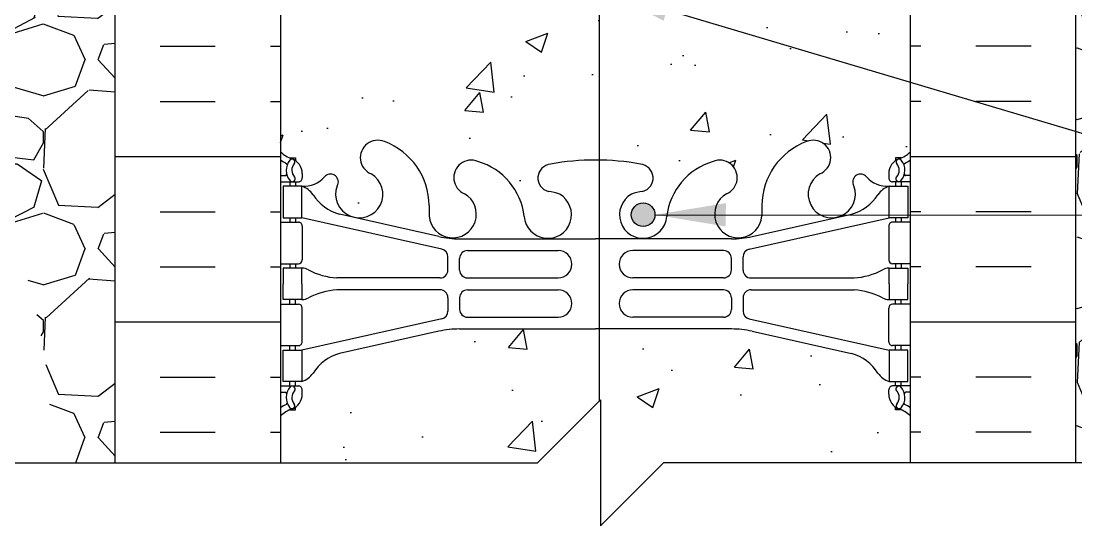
# Model space of a CAD drawing. Header units: inches. Extents: x 171.2 to 222.1, y 133.2 to 219.4.
# Drawn here: x 189.18 to 205.93, y 153.85 to 161.87 of the extents above; entities that cross this region are included whole.
import ezdxf

# ---------------------------------------------------------------- set-up
doc = ezdxf.new("R2010")
doc.units = ezdxf.units.IN
doc.header["$LTSCALE"] = 0.5
doc.header["$MEASUREMENT"] = 0
for name, color, linetype in [('HATCH', 12, 'Continuous'), ('line25', 2, 'Continuous'), ('LINE3', 3, 'Continuous'), ('LINE50', 5, 'Continuous'), ('LINE9', 9, 'Continuous'), ('TEXT', 4, 'Continuous'), ('Web_Edge', 9, 'Continuous')]:
    doc.layers.add(name, color=color, linetype=linetype)
doc.styles.add('DIM', font='romans.shx', dxfattribs={"width": 0.7})
doc.dimstyles.new('ext_12', dxfattribs={"dimscale": 12, "dimtxt": 0.09375, "dimasz": 0.09375, "dimexe": 0.09375, "dimexo": 0.0625, "dimgap": 0.0625, "dimtad": 1, "dimdec": 1, "dimzin": 3, "dimdsep": 46, "dimlunit": 4, "dimtxsty": 'DIM', "dimcen": 0.09, "dimdle": 0.09375, "dimclrt": 4, "dimadec": 0, "dimazin": 0, "dimtfac": 1, "dimtdec": 1, "dimtmove": 2, "dimatfit": 3, "dimfxl": 1, "dimfrac": 2, "dimtolj": 1, "dimtzin": 0, "dimarcsym": 0})

msp = doc.modelspace()

# ---------------------------------------------------------------- hatches: boundary and pattern name
at = {"layer": 'HATCH'}
h = msp.add_hatch(dxfattribs=at)
h.set_pattern_fill('AR-CONC', color=256, scale=0.5)
h.set_pattern_definition([(49.99999999999999, (0, 0), (3.586300913003767, -0.3137606749129755), [0.375, -4.125]), (355, (0, 0), (-0.693756668065, 3.760960668500059), [0.3, -3.3]), (100.45144446, (0.298858405, -0.02614672), (2.89254423363556, 3.447199954843147), [0.3187009599999999, -3.505710559999999]), (46.18420000000001, (0, 1), (5.336206653357862, -0.8275964039653827), [0.5625, -6.1875]), (96.63563549, (0.444683725, 0.931033465), (4.673309728371142, 4.870593003872752), [0.47805171, -5.258568799999999]), (351.1841639899999, (0, 1), (4.673309725273866, 4.870593001349951), [0.45, -4.950000005]), (21, (0.5, 0.75), (2.984535260592308, -2.013094453326694), [0.375, -4.125]), (326.0000000000001, (0.5, 0.75), (1.216576659607909, 3.625750225234265), [0.3, -3.3]), (71.45144474, (0.74871127, 0.58224213), (4.201111883649856, 1.612655764031769), [0.31870095, -3.50571056]), (37.50000000000001, (0, 0), (0.06079927658645334, 1.664469269156557), [0, -3.26, 0, -3.35, 0, -3.3125]), (7.499999999999999, (0, 0), (1.315347687210743, 1.972058559411801), [0, -1.91, 0, -3.185, 0, -1.2625]), (327.5, (-1.115, 0), (2.669112180862045, -0.1127743586718988), [0, -1.25, 0, -3.9, 0, -5.175]), (317.5, (-1.615, 0), (2.915930846711931, 0.5005249116615886), [0, -1.625, 0, -2.59, 0, -3.675])])
h.paths.add_polyline_path([(205.9265760634154, 180.6000421482076), (201.9265760634154, 180.6000421482076), (190.6765760634155, 180.6000421482078), (190.6765760634155, 176.6000421482055), (193.3015760634155, 173.9750421482055), (193.3015760634155, 178.3559945533385), (193.8115750480654, 178.3559945533385), (193.8115756014364, 178.0340537363448, 0.1089334971639113), (193.9642442026377, 178.1472392246398, -0.9404758846558398), (194.1622223158937, 177.9953515368518, 2.13554278766459), (194.7026860594176, 178.1947666764172, -1), (194.9162753568177, 178.7058688801059, -0.3112229933496294), (195.6252497727978, 177.6898747362079), (195.6247398817268, 177.5248869134168, 1.661382059455238), (196.1858229660643, 177.8776272996954, -1), (196.3994122634464, 178.3887295033917, -0.3070940775285206), (197.1380933423964, 177.493296592713, 1.604515841828591), (197.6967356584302, 177.8691724872233, 0.05561716192558962), (197.5174374487575, 177.9147430655855, -0.8432432356323777), (197.5517539241279, 178.3470643486348, -0.04993240552133979), (198.3015760633893, 178.4114847346065, -0.04993240552145806), (199.0513982026525, 178.3470643486348, -0.8432432356325836), (199.085714678023, 177.9147430655855, 0.05561716192559565), (198.9064164683502, 177.8691724872232, 1.604515841828435), (199.4650587843841, 177.4932965927129, -0.3070940775285325), (200.203739863334, 178.3887295033917, -1), (200.4173291607161, 177.8776272996954, 1.661382059455154), (200.9784122450537, 177.5248869134168), (200.9779624377479, 177.6704331531466, -0.3161137694333063), (201.686876769963, 178.705868880106, -1), (201.9004660673629, 178.1947666764172, 2.135542787664426), (202.4409298108868, 177.9953515368517, -0.9404473606122296), (202.6389029607834, 178.1472449316819, 0.1089398156908231), (202.7915796833805, 178.0340523224662), (202.7915796833802, 178.3559945533379), (203.3015760634155, 178.3559945533379), (203.3015760634155, 173.9744328360277), (205.9265760634154, 176.6000421482033)])
h.paths.add_polyline_path([(215.348177307623, 179.6000421482076), (215.348177307623, 180.6000421482076), (206.4265760634176, 180.6000421482076), (206.4265760634176, 176.599465171946), (215.348177307623, 176.6000421482076), (215.348177307623, 177.6000421482076), (216.348177307623, 178.6000421482076), (214.348177307623, 178.6000421482076)])
h.paths.add_polyline_path([(190.1765760634155, 180.6000421482078), (187.1765760634134, 180.6000421482078), (185.9890760634189, 180.6000421482076), (181.2549748192121, 180.4442940336963), (181.2549748192121, 178.8402941998843), (180.2549748192121, 177.8402941998843), (182.2549748192121, 177.8402941998843), (181.2549748192119, 176.840294199884), (181.254974819212, 174.4410478409768), (190.1765760634155, 174.7345613297107)])
h.paths.add_polyline_path([(198.2253301772962, 174.8252616282559, 0.2256517540590701), (197.8503301772942, 175.2002616282612), (194.1865806712132, 175.2002616282612, 0.225651754057009), (193.8115806712117, 174.8252616282617), (193.8115806712117, 173.9844557236155, 0.2256517540553862), (194.1865806712096, 173.6094557236172), (197.8503301772943, 173.6094557236172, 0.2256517540596092), (198.2253301772966, 173.9844557236238)])
h.paths.add_polyline_path([(198.2253301772966, 176.6066891223563, 0.2256517540596116), (197.8503301772943, 176.9816891223628), (194.1865806712096, 176.9816891223629, 0.2256517540553849), (193.8115806712117, 176.6066891223646), (193.8115806712117, 175.7658832177184, 0.225651754057012), (194.1865806712132, 175.3908832177188), (197.8503301772942, 175.3908832177188, 0.2256517540590679), (198.2253301772962, 175.7658832177241)], flags=17)
h.paths.add_polyline_path([(202.7915796833822, 176.6066891223633, 0.225651754055929), (202.4165796833839, 176.9816891223628), (198.7528301772908, 176.9816891223628, 0.2256517540541927), (198.3778301772963, 176.6066891223646), (198.3778301772968, 175.7658832177196, 0.2256517540585282), (198.7528301773017, 175.3908832177189), (202.4165796833803, 175.3908832177188, 0.2256517540575514), (202.7915796833822, 175.7658832177196)], flags=17)
h.paths.add_polyline_path([(202.7915796833822, 174.8252616282604, 0.2256517540575537), (202.4165796833803, 175.2002616282612), (198.7528301773017, 175.2002616282612, 0.225651754058561), (198.3778301772968, 174.8252616282604), (198.3778301772963, 173.9844557236154, 0.225651754054196), (198.7528301772908, 173.6094557236173), (202.4165796833839, 173.6094557236172, 0.2256517540559266), (202.7915796833822, 173.9844557236167)])
h.paths.add_polyline_path([(202.791579683381, 171.2876921482267), (202.6715796833928, 171.487692148208), (202.6715796833928, 171.6000421482083), (202.6715796833928, 171.7123921482081), (202.7915796833811, 171.9123921481896), (202.7915796833813, 173.2738320246382, 0.2681384484802687), (202.6304290215298, 173.4219555407543), (193.9727313330655, 173.4219555407543, 0.2681558504667093), (193.8115764256354, 173.2738184685856), (193.8115764256354, 171.9123855112132), (193.9315724434382, 171.7123921482076), (193.9315724434382, 171.6000421482074), (193.9315724434382, 171.4876921482075), (193.8115764256354, 171.2876987852019), (193.8115764256354, 169.9262658278296, 0.2681558504667026), (193.9727313330655, 169.7781287556609), (202.6304290215298, 169.7781287556609, 0.2681384484784075), (202.7915796833808, 169.9262522717755)])
h.paths.add_polyline_path([(198.2253301772966, 169.2156285727914, 0.2256517540596116), (197.8503301772943, 169.590628572798), (194.1865806712096, 169.590628572798, 0.2256517540553855), (193.8115806712117, 169.2156285727997), (193.8115806712117, 168.3748226681535, 0.2256517540569756), (194.1865806712131, 167.9998226681539), (197.8503301772942, 167.9998226681539, 0.2256517540590677), (198.2253301772962, 168.3748226681593)])
h.paths.add_polyline_path([(198.2253301772962, 167.434201078691, 0.2256517540590703), (197.8503301772942, 167.8092010786964), (194.1865806712131, 167.8092010786964, 0.2256517540569736), (193.8115806712117, 167.4342010786968), (193.8115806712117, 166.5933951740506, 0.2256517540553868), (194.1865806712096, 166.2183951740523), (197.8503301772943, 166.2183951740523, 0.2256517540596086), (198.2253301772966, 166.5933951740589)])
h.paths.add_polyline_path([(202.7915796833822, 167.4342010786955, 0.2256517540575537), (202.4165796833803, 167.8092010786964), (198.7528301773018, 167.8092010786963, 0.2256517540585621), (198.3778301772968, 167.4342010786955), (198.3778301772963, 166.5933951740506, 0.225651754054196), (198.7528301772908, 166.2183951740524), (202.4165796833839, 166.2183951740523, 0.2256517540559257), (202.7915796833822, 166.5933951740519)])
h.paths.add_polyline_path([(202.7915796833822, 169.2156285727984, 0.225651754055929), (202.4165796833839, 169.590628572798), (198.7528301772908, 169.5906285727979, 0.225651754054193), (198.3778301772963, 169.2156285727997), (198.3778301772968, 168.3748226681548, 0.2256517540585643), (198.7528301773018, 167.999822668154), (202.4165796833803, 167.9998226681539, 0.2256517540575505), (202.7915796833822, 168.3748226681548)])
h.paths.add_polyline_path([(203.3015760634154, 155.6000500351704, 0.08841040745010496), (203.1555812943208, 155.6973538406628), (203.0655812943203, 155.6973538406559), (203.0655812943175, 155.73907990058, -0.2490694201798088), (202.9555812943015, 155.9462030523495), (202.9555812942978, 156.0137030523596, -0.4142135623889365), (203.0180812942978, 156.076203052363), (203.0655812942957, 156.076203052363), (203.0655812942911, 156.1462030523629), (202.9605812943065, 156.1462030523629, -0.1686720397583592), (202.7746002384123, 156.29578600131, 0.174450118977998), (202.3671671944304, 156.5915930863187), (200.7863716184438, 156.9445522990185, 0.05497433642746502), (200.4595011598387, 156.9806002153453), (198.3015801772983, 156.9806002153453), (196.1436591947579, 156.9806002153453, 0.05497433642746692), (195.8167887361528, 156.9445522990185), (194.2359931601662, 156.5915930863188, 0.1744501189766417), (193.8285601161865, 156.2957860013133, -0.1686720397611891), (193.6425790602901, 156.1462030523629), (193.5375790603054, 156.1462030523629), (193.5375790603009, 156.076203052363), (193.5850790602987, 156.076203052363, -0.4142135623889448), (193.6475790602987, 156.0137030523596), (193.6475790602951, 155.9462030523495, -0.2490694201798201), (193.5375790602791, 155.73907990058), (193.5375790602763, 155.6973538406559), (193.4475790602758, 155.6973538406628, 0.08841615068705429), (193.3015760634155, 155.6000421482078), (193.3015760634155, 154.8549072495366), (197.3826679689225, 154.8549072495366), (198.3826679689225, 155.8549072495366), (198.3826679689225, 153.8549072495366), (199.3826679689225, 154.8549072495366), (203.3015760634154, 154.8549072495366)])
h.paths.add_polyline_path([(203.3015760634154, 162.6000421482077), (203.3015760634156, 163.3594308302007), (203.2165796833802, 163.0987752647583, -0.6000000000329972), (203.1165796833784, 163.0987752647539), (203.0676666399002, 163.248775264754), (202.9415796833787, 163.2487752647539, -0.4142135623733604), (202.8915796833786, 163.2987752647539), (202.8915796833785, 163.328775264754), (202.7915796833786, 163.3287752647539), (202.7915796833809, 165.1660319739492, 0.1089354806102312), (202.6389079239503, 165.052845071554, -0.8344002589825075), (202.4274037155032, 165.1783894852039), (202.4391139214683, 165.1997353768779, 2.155403933976288), (201.900466067363, 165.005317619998, -1), (201.6868767699625, 164.4942154163094, -0.3112229933495759), (200.9779023539827, 165.5102095602073), (200.9784122450537, 165.6751973829984, 1.661382059455016), (200.4173291607161, 165.3224569967198, -1), (200.2037398633343, 164.8113547930234, -0.3009499255518348), (199.467499552688, 165.6836521954694, 1.661382059457876), (198.9064164683503, 165.3309118091919, 0.05561716192557214), (199.085714678023, 165.2853412308297, -0.843243235630825), (199.0513982026531, 164.8530199477805, -0.04993240552149378), (198.3015760633893, 164.7885995618086, -0.04993240552133855), (197.5517539241279, 164.8530199477804, -0.8432432356322683), (197.5174374487571, 165.2853412308296, 0.05561716192569723), (197.6967356584302, 165.3309118091919, 1.661382059455333), (197.1356525740925, 165.6836521954704, -0.3009499255520042), (196.3994122634465, 164.8113547930235, -1), (196.1858229660642, 165.3224569967197, 1.66138205945563), (195.6247398817268, 165.6751973829984), (195.6252497727978, 165.5102095602074, -0.3112229933496328), (194.9162753568177, 164.4942154163093, -1), (194.7026860594174, 165.0053176199979, 2.155403933976492), (194.1640382053122, 165.1997353768779), (194.1757484112773, 165.1783894852039, -0.8343745963372102), (193.9642491659971, 165.0528393647333, 0.1089377873102162), (193.8115756732517, 165.1660305279177), (193.8115724434524, 163.3287752647539), (193.7115724434525, 163.328775264754), (193.7115724434523, 163.2987752647539, -0.4142135623733604), (193.6615724434522, 163.2487752647539), (193.5354854869307, 163.248775264754), (193.4865724434526, 163.0987752647539, -0.6000000000329975), (193.3865724434508, 163.0987752647583), (193.3015760634155, 163.3594308302004), (193.3015760634155, 162.6000421482077), (193.3015760634155, 159.7923639565178, 0.08841615068705677), (193.4475790602758, 159.6950522640628), (193.5375790602763, 159.6950522640697), (193.5375790602791, 159.6533262041455, -0.2490694201798088), (193.6475790602951, 159.4462030523761), (193.6475790602987, 159.378703052366, -0.4142135623889365), (193.5850790602987, 159.3162030523626), (193.5375790603009, 159.3162030523626), (193.5375790603054, 159.2462030523626), (193.6425790602909, 159.2462030523626, 0.2317357957410495), (194.0002435806395, 159.3972273844377, -0.834400259467711), (194.2117477891805, 159.2716829708959), (194.2000375832153, 159.2503370792217, 2.155403933978302), (194.7386854373202, 159.4447548361019, -1), (194.9522747347201, 159.9558570397907, -0.3112229933498495), (195.661249150701, 158.9398628958923), (195.6607392596299, 158.7748750731012, 1.66138205945587), (196.2218223439673, 159.12761545938, -1), (196.4354116413491, 159.6387176630763, -0.3009499255519474), (197.1716519519956, 158.76642026063, 1.661382059456268), (197.7327350363337, 159.1191606469076, 0.05561716192566677), (197.5534368266607, 159.16473122527, -0.8432432356373224), (197.5877533020326, 159.5970525083196, -0.04754436165051101), (198.3015801772974, 159.661808142396, -0.04754436165072987), (199.0154070525655, 159.5970525083193, -0.8432432356328206), (199.0497235279354, 159.1647312252699, 0.05561716192535957), (198.8704253182634, 159.1191606469079, 1.661382059458195), (199.431508402601, 158.7664202606302, -0.3009499255517255), (200.1677487132468, 159.6387176630761, -1), (200.3813380106289, 159.1276154593798, 1.661382059454644), (200.9424210949666, 158.7748750731012), (200.9419112038956, 158.9398628958923, -0.3112229933497981), (201.6508856198763, 159.9558570397906, -1), (201.8644749172759, 159.4447548361017, 2.155403933975946), (202.4031227713813, 159.2503370792217), (202.3914125654161, 159.2716829708959, -0.8343745963365281), (202.6029118106963, 159.3972330913663, 0.2317403101388223), (202.9605812943056, 159.2462030523626), (203.0655812942911, 159.2462030523626), (203.0655812942957, 159.3162030523626), (203.0180812942978, 159.3162030523626, -0.4142135623888782), (202.9555812942978, 159.378703052366), (202.9555812943015, 159.4462030523761, -0.2490694201798201), (203.0655812943175, 159.6533262041455), (203.0655812943203, 159.6950522640697), (203.1555812943208, 159.6950522640628, 0.08841040745010563), (203.3015760634154, 159.7923560695552)])
h.paths.add_polyline_path([(203.025657774902, 218.4498684953592), (197.025657774902, 218.4498684953592), (196.025657774902, 217.4498684953592), (196.025657774902, 219.4498684953592), (195.025657774902, 218.4498684953592), (193.025657774902, 218.4498684953592), (193.025657774902, 216.459382558071, 0.08841615068707592), (193.1716607717623, 216.3620708656161), (193.2616607717628, 216.3620708656229), (193.2616607717656, 216.3203448056988, -0.2490694201798163), (193.3716607717816, 216.1132216539293), (193.3716607717853, 216.0457216539193, -0.4142135623889365), (193.3091607717853, 215.9832216539159), (193.2616607717874, 215.9832216539159), (193.261660771792, 215.9132216539159), (193.3666607717767, 215.9132216539159, -0.1555286049741829), (193.5423537168226, 215.7791764709875, 0.1809141486819522), (193.9600748716526, 215.4678316199601), (195.5408704476393, 215.1148724072603, 0.05497433642746496), (195.8677409062444, 215.0788244909336), (198.0256618887848, 215.0788244909335), (200.1835828713252, 215.0788244909336, 0.05497433642746683), (200.5104533299303, 215.1148724072603), (202.091248905917, 215.4678316199601, 0.1809141486823306), (202.5089700607477, 215.7791764709883, -0.155528604973435), (202.684663005793, 215.9132216539159), (202.7896630057777, 215.9132216539159), (202.7896630057822, 215.9832216539159), (202.7421630057844, 215.9832216539159, -0.4142135623889656), (202.6796630057844, 216.0457216539193), (202.679663005788, 216.1132216539293, -0.2490694201798164), (202.789663005804, 216.3203448056988), (202.7896630058068, 216.3620708656229), (202.8796630058073, 216.3620708656161, 0.08841040745014338), (203.025657774902, 216.4593746711085)])
h.paths.add_polyline_path([(203.025657774902, 212.2670686367236, 0.0884104074501399), (202.8796630058073, 212.364372442216), (202.7896630058068, 212.3643724422091), (202.789663005804, 212.4060985021333, -0.2490694201798163), (202.679663005788, 212.6132216539027), (202.6796630057844, 212.6807216539128, -0.4142135623888782), (202.7421630057844, 212.7432216539162), (202.7896630057822, 212.7432216539162), (202.7896630057777, 212.8132216539162), (202.6846630057921, 212.8132216539162, 0.2317357943043644), (202.3269984870231, 212.6621973236575, -0.8344002676333195), (202.1154942769026, 212.787741735383), (202.1272044828678, 212.8090876270571, 2.155403933970069), (201.5885566287611, 212.6146698701777, -1), (201.3749673313699, 212.1035676664856, -0.3112229933517005), (200.6659929153821, 213.1195618103866), (200.6665028064532, 213.2845496331776, 1.661382059456443), (200.105419722116, 212.9318092468988, -1), (199.8918304247363, 212.4207070432019, -0.3009499255526557), (199.1555901140875, 213.2930044456491, 1.661382059459223), (198.5945070297505, 212.9402640593708, 0.05561716192550029), (198.773805239423, 212.8946934810087, -0.8432432356202324), (198.7394887640557, 212.4623721979603, -0.04754436165077695), (198.0256618887869, 212.3976165638828, -0.04754436165080869), (197.3118350135177, 212.4623721979596, -0.8432432356344615), (197.2775185381499, 212.8946934810093, 0.05561716192462179), (197.4568167478195, 212.9402640593709, 1.661382059441022), (196.895733663483, 213.2930044456563, -0.3009499255539644), (196.1594933528356, 212.4207070432025, -1), (195.9459040554586, 212.9318092469016, 1.661382059442057), (195.3848209711165, 213.2845496331776), (195.3853308621875, 213.1195618103865, -0.3112229933495558), (194.6763564462077, 212.1035676664886, -1), (194.4627671488061, 212.6146698701765, 2.155403933980995), (193.9241192947019, 212.8090876270571), (193.935829500667, 212.787741735383, -0.8343745963365281), (193.7243302553868, 212.6621916149125, 0.231740310138823), (193.3666607717775, 212.8132216539162), (193.261660771792, 212.8132216539162), (193.2616607717874, 212.7432216539162), (193.3091607717853, 212.7432216539162, -0.4142135623888782), (193.3716607717853, 212.6807216539128), (193.3716607717816, 212.6132216539027, -0.2490694201798163), (193.2616607717656, 212.4060985021333), (193.2616607717628, 212.3643724422091), (193.1716607717623, 212.364372442216, 0.08841615068705909), (193.025657774902, 212.2670607497611), (193.025657774902, 209.459382558071), (193.025657774902, 206.651704366381, 0.08841615068705677), (193.1716607717623, 206.5543926739261), (193.2616607717628, 206.5543926739329), (193.2616607717656, 206.5126666140088, -0.2490694201798088), (193.3716607717816, 206.3055434622393), (193.3716607717853, 206.2380434622293, -0.4142135623889365), (193.3091607717853, 206.1755434622259), (193.2616607717874, 206.1755434622259), (193.261660771792, 206.1055434622259), (193.3666607717774, 206.1055434622259, 0.2317357960126563), (193.7243252924246, 206.2565677946443, -0.8344002579239502), (193.935829500667, 206.1310233807591), (193.9241192947019, 206.109677489085, 2.155403933979964), (194.4627671488064, 206.3040952459652, -1), (194.6763564462058, 206.8151974496542, -0.3112229933500632), (195.3853308621875, 205.7992033057556), (195.3848209711165, 205.6342154829645, 1.661382059455669), (195.9459040554539, 205.9869558692432, -1), (196.1594933528359, 206.4980580729395, -0.3009499255520476), (196.8957336634822, 205.6257606704926, 1.661382059454274), (197.4568167478203, 205.9785010567708, 0.05561716192557978), (197.2775185381476, 206.0240716351331, -0.8432432356348759), (197.3118350135181, 206.4563929181826, -0.0475443616506732), (198.0256618887854, 206.5211485522593, -0.04754436165063074), (198.7394887640519, 206.4563929181825, -0.8432432356321916), (198.7738052394232, 206.0240716351333, 0.05561716192582555), (198.5945070297497, 205.9785010567709, 1.661382059459729), (199.1555901140876, 205.6257606704944, -0.3009499255515475), (199.8918304247336, 206.4980580729394, -1), (200.1054197221145, 205.9869558692425, 1.661382059452193), (200.6665028064532, 205.6342154829645), (200.6659929153821, 205.7992033057556, -0.3112229933494234), (201.3749673313615, 206.8151974496533, -1), (201.5885566287627, 206.304095245965, 2.155403933977178), (202.1272044828678, 206.109677489085), (202.1154942769026, 206.1310233807591, -0.8343745963365246), (202.3269935221828, 206.2565735012296, 0.231740310138821), (202.6846630057921, 206.1055434622259), (202.7896630057777, 206.1055434622259), (202.7896630057822, 206.1755434622259), (202.7421630057844, 206.1755434622259, -0.4142135623888782), (202.6796630057844, 206.2380434622293), (202.679663005788, 206.3055434622393, -0.2490694201798201), (202.789663005804, 206.5126666140088), (202.7896630058068, 206.5543926739329), (202.8796630058073, 206.5543926739261, 0.08841040745014495), (203.025657774902, 206.6516964794184), (203.025657774902, 209.459382558071)])
h.paths.add_polyline_path([(202.7896630057777, 203.0055434622262), (202.684663005793, 203.0055434622262, -0.1555286049718207), (202.5089700607489, 203.1395886451518, 0.1809141486831365), (202.091248905917, 203.450933496182), (200.5104533299303, 203.8038927088818, 0.05497433642746502), (200.1835828713253, 203.8399406252085), (198.0256618887848, 203.8399406252086), (195.8677409062444, 203.8399406252085, 0.05497433642746704), (195.5408704476393, 203.8038927088818), (193.9600748716527, 203.450933496182, 0.1809141486816676), (193.5423537168231, 203.1395886451553, -0.1555286049748017), (193.3666607717767, 203.0055434622262), (193.261660771792, 203.0055434622262), (193.2616607717874, 202.9355434622262), (193.3091607717853, 202.9355434622262, -0.4142135623889198), (193.3716607717853, 202.8730434622228), (193.3716607717816, 202.8055434622127, -0.2490694201798239), (193.2616607717656, 202.5984203104433), (193.2616607717628, 202.5566942505191), (193.1716607717623, 202.556694250526, 0.08841615068705429), (193.025657774902, 202.4593825580711), (193.025657774902, 200.4593825580707), (195.588157774902, 200.4593825580708), (195.588157774902, 200.5093825580713), (197.5381577749018, 200.5093825580713, 0.414213562373094), (197.6631577749018, 200.6343825580713), (197.6631577749018, 200.7093825580715, -1), (198.2631577749017, 200.7093825580715), (198.2631577749017, 200.6343825580713, 0.4142135623730929), (198.3881577749017, 200.5093825580713), (200.338157774902, 200.5093825580713), (200.338157774902, 200.4593825580708), (203.025657774902, 200.4593825580707), (203.025657774902, 202.4593904450336, 0.08841040745014335), (202.8796630058073, 202.556694250526), (202.7896630058068, 202.5566942505191), (202.789663005804, 202.5984203104433, -0.2490694201798088), (202.679663005788, 202.8055434622127), (202.6796630057844, 202.8730434622228, -0.4142135623889365), (202.7421630057844, 202.9355434622262), (202.7896630057822, 202.9355434622262)])
h = msp.add_hatch(dxfattribs=at)
h.set_pattern_fill('GRAVEL', color=256, scale=3, style=0)
h.set_pattern_definition([(228.0128, (208.0865760634154, 157.8549072495366), (-23.99999469647448, -27.00000402482174), [0.403608, -39.957264]), (184.9697, (207.8165760634154, 157.5549072495365), (36.00000315455291, 2.999973921021156), [0.692604, -68.567775]), (132.5104, (207.1265760634155, 157.4949072495366), (29.99997215504044, -33.00002602161359), [0.488364, -48.348096]), (267.2737, (205.9565760634154, 156.7449072495366), (2.999988053181571, 60.0000008849204), [0.630714, -62.440674]), (292.8337, (205.9265760634154, 156.1149072495366), (-15.00002971631142, 35.99998923533333), [0.618465, -61.22811900000001]), (357.2737, (206.1665760634154, 155.5449072495365), (-60.0000008849204, 2.999988053181574), [0.630714, -62.440674]), (37.6942, (206.7965760634154, 155.5149072495365), (-39.00002203685393, -29.99997121548159), [0.8340869999999999, -82.574547]), (72.2553, (207.4565760634154, 156.0249072495365), (21.00003228811623, 65.99998869371757), [0.7874639999999999, -77.958963]), (121.4296, (207.6965760634154, 156.7749072495365), (-24.0000247025291, 38.99998510947771), [0.63285, -62.652219]), (175.2364, (207.3665760634155, 157.3149072495365), (33.00000283895875, -2.999974597983782), [0.7224959999999987, -35.40228899999991]), (222.3974, (206.6465760634154, 157.3749072495366), (-36.0000220532197, -32.99997624604236), [0.9343440000000001, -92.500125]), (138.8141, (208.9265760634154, 156.7149072495366), (-21.00000884041714, 17.99999194002827), [0.318903, -31.571532]), (171.4692, (208.6865760634154, 156.9249072495365), (38.99999485444538, -6.000023730119371), [0.6067109999999987, -60.06453299999991]), (225, (208.0865760634154, 157.0149072495365), (-3.33066907387547e-16, -3.000000928346857), [0.4242629999999999, -3.818376]), (203.1986, (207.8765760634155, 157.3749072495366), (14.99999919200123, 6.000003975794561), [0.228474, -22.618845]), (291.8014, (207.6665760634154, 157.2849072495365), (-2.999999731501946, 9.00000081903231), [0.323109, -15.832386]), (30.9638, (207.7865760634154, 156.9849072495366), (8.999994066863994, 6.000007450622197), [0.5247869999999987, -16.96806899999996]), (161.5651, (208.2365760634155, 157.2549072495366), (6.000001303778886, -2.999995209668123), [0.3794730000000001, -9.107361000000001]), (16.38950000000001, (205.9265760634154, 157.2849072495365), (30.00000659523588, 8.999978129453911), [0.5316, -52.628535]), (70.3462, (206.4365760634154, 157.4349072495365), (-11.99998574211524, -33.00000640681867), [0.445983, -44.152224]), (293.1986, (208.2365760634155, 157.8549072495366), (-6.000003975794561, 14.99999919200123), [0.456945, -22.390374]), (343.6105, (208.4165760634154, 157.4349072495365), (-30.00000659523587, 8.99997812945392), [0.5315999999999986, -52.62853499999991]), (339.444, (205.9265760634154, 155.4249072495365), (-15.00000553362727, 5.999987989264753), [0.51264, -25.119372]), (294.7751, (206.4065760634154, 155.2449072495366), (-14.99997656773551, 33.00001026551735), [0.4295339999999993, -42.52392899999991]), (66.80140000000002, (208.2665760634154, 154.8549072495366), (6.000003975794565, 14.99999919200123), [0.456945, -22.390374]), (17.35400000000001, (208.4465760634154, 155.2749072495365), (-39.0000060572905, -11.99998350677735), [0.5028929999999999, -49.78627199999999]), (69.444, (206.7965760634154, 154.8549072495366), (-5.99998798926476, -15.00000553362727), [0.25632, -25.375692]), (101.3098999999999, (208.0865760634154, 154.8549072495366), (-2.999992896484816, 12.00000225669286), [0.1529699999999997, -15.14408699999998]), (165.9638, (208.0565760634154, 155.0049072495366), (9.00000163796922, -2.999994172083737), [0.618465, -11.75085]), (186.009, (207.4565760634154, 155.1549072495365), (29.99999925271812, 2.999997952445524), [0.57315, -56.74176900000001]), (303.6901, (207.7865760634154, 156.7149072495366), (-3.000004003521572, 5.999998673313481), [0.432666, -10.383987]), (353.1572, (208.0265760634154, 156.3549072495366), (50.99999809643565, -6.000023993774283), [0.755382, -74.782689]), (60.94540000000001, (208.7765760634154, 156.2649072495365), (-12.00000008159784, -21.00000115370906), [0.308868, -30.578022]), (90, (208.9265760634154, 156.5349072495365), (-3, 3), [0.18, -2.82]), (120.2564, (207.3965760634154, 155.2449072495366), (11.99998466040808, -21.0000073675642), [0.416772, -41.26056000000001]), (48.01279999999999, (207.1865760634154, 155.6049072495366), (23.99999469647448, 27.00000402482175), [0.8072159999999999, -39.553656]), (0, (207.7265760634155, 156.2049072495365), (3, 3), [0.78, -2.22]), (325.3048, (208.5065760634155, 156.2049072495365), (-29.99998277696258, 21.00002582878337), [0.474342, -46.959822]), (254.0546, (208.8965760634154, 155.9349072495365), (-2.999999667889143, -12.00000037995645), [0.436806, -21.403524]), (207.646, (208.7765760634154, 155.5149072495365), (-56.99998742153878, -30.00002313950754), [0.711195, -70.408422]), (175.4261, (208.1465760634154, 155.1849072495365), (-39.0000016749364, 2.999984403483252), [0.7523969999999987, -74.48722199999983])])
edge = h.paths.add_edge_path()
edge.add_line((205.9265760634154, 176.5994328360319), (205.9265760634154, 162.6000421482076))
edge.add_line((205.9265760634154, 162.6000421482075), (205.9265760634154, 154.8549072495365))
edge.add_line((205.9265760634154, 154.8549072495366), (206.6006580994301, 154.8549072495366))
edge.add_spline(control_points=[(206.60065809943, 154.8549072495366), (206.7089244049883, 155.5002439245935), (207.4701488233409, 160.1052867022143), (208.0788442679953, 167.0283249781338), (211.6648297608023, 173.9269764751103), (214.5532715708079, 175.427408066309), (215.348177307623, 175.840330243038)], knot_values=[0, 0, 0, 0, 1.962013932848677, 13.99979169350777, 21.00438102400835, 23.66399043516336, 23.66399043516336, 23.66399043516336, 23.66399043516336], degree=3, periodic=0)
edge.add_line((215.348177307623, 175.840330243038), (215.348177307623, 176.6000421482076))
edge.add_line((215.348177307623, 176.6000421482076), (205.9265760634154, 176.5994328360319))
h = msp.add_hatch(dxfattribs=at)
h.set_pattern_fill('GRAVEL', color=256, scale=3, style=0)
h.set_pattern_definition([(228.0128, (113.6783659577586, 50.23484719741484), (-23.99999469647448, -27.00000402482174), [0.403608, -39.957264]), (184.9697, (113.4083659577586, 49.93484719741483), (36.00000315455291, 2.999973921021156), [0.692604, -68.567775]), (132.5104, (112.7183659577586, 49.87484719741482), (29.99997215504044, -33.00002602161359), [0.488364, -48.348096]), (267.2737, (111.5483659577586, 49.12484719741482), (2.999988053181571, 60.0000008849204), [0.630714, -62.440674]), (292.8337, (111.5183659577586, 48.49484719741483), (-15.00002971631142, 35.99998923533333), [0.618465, -61.22811900000001]), (357.2737, (111.7583659577586, 47.92484719741483), (-60.0000008849204, 2.999988053181574), [0.630714, -62.440674]), (37.6942, (112.3883659577586, 47.89484719741483), (-39.00002203685393, -29.99997121548159), [0.8340869999999999, -82.574547]), (72.2553, (113.0483659577586, 48.40484719741485), (21.00003228811623, 65.99998869371757), [0.7874639999999999, -77.958963]), (121.4296, (113.2883659577586, 49.15484719741485), (-24.0000247025291, 38.99998510947771), [0.63285, -62.652219]), (175.2364, (112.9583659577586, 49.69484719741484), (33.00000283895875, -2.999974597983782), [0.7224959999999994, -35.40228899999995]), (222.3974, (112.2383659577586, 49.75484719741485), (-36.0000220532197, -32.99997624604236), [0.9343440000000001, -92.500125]), (138.8141, (114.5183659577586, 49.09484719741485), (-21.00000884041714, 17.99999194002827), [0.318903, -31.571532]), (171.4692, (114.2783659577586, 49.30484719741483), (38.99999485444538, -6.000023730119371), [0.6067109999999993, -60.06453299999995]), (225, (113.6783659577586, 49.39484719741483), (-3.33066907387547e-16, -3.000000928346857), [0.4242629999999999, -3.818376]), (203.1986, (113.4683659577586, 49.75484719741485), (14.99999919200123, 6.000003975794561), [0.228474, -22.618845]), (291.8014, (113.2583659577586, 49.66484719741484), (-2.999999731501946, 9.00000081903231), [0.323109, -15.832386]), (30.9638, (113.3783659577586, 49.36484719741483), (8.999994066863994, 6.000007450622197), [0.5247869999999993, -16.96806899999998]), (161.5651, (113.8283659577586, 49.63484719741484), (6.000001303778886, -2.999995209668123), [0.3794730000000001, -9.107361000000001]), (16.38950000000001, (111.5183659577586, 49.66484719741484), (30.00000659523588, 8.999978129453911), [0.5316, -52.628535]), (70.3462, (112.0283659577586, 49.81484719741482), (-11.99998574211524, -33.00000640681867), [0.445983, -44.152224]), (293.1986, (113.8283659577586, 50.23484719741484), (-6.000003975794561, 14.99999919200123), [0.456945, -22.390374]), (343.6105, (114.0083659577586, 49.81484719741482), (-30.00000659523587, 8.99997812945392), [0.5315999999999993, -52.62853499999996]), (339.444, (111.5183659577586, 47.80484719741483), (-15.00000553362727, 5.999987989264753), [0.51264, -25.119372]), (294.7751, (111.9983659577586, 47.62484719741482), (-14.99997656773551, 33.00001026551735), [0.4295339999999996, -42.52392899999995]), (66.80140000000002, (113.8583659577587, 47.23484719741484), (6.000003975794565, 14.99999919200123), [0.456945, -22.390374]), (17.35400000000001, (114.0383659577586, 47.65484719741485), (-39.0000060572905, -11.99998350677735), [0.5028929999999999, -49.78627199999999]), (69.444, (112.3883659577586, 47.23484719741484), (-5.99998798926476, -15.00000553362727), [0.25632, -25.375692]), (101.3098999999999, (113.6783659577586, 47.23484719741484), (-2.999992896484816, 12.00000225669286), [0.1529699999999999, -15.14408699999999]), (165.9638, (113.6483659577586, 47.38484719741484), (9.00000163796922, -2.999994172083737), [0.618465, -11.75085]), (186.009, (113.0483659577586, 47.53484719741485), (29.99999925271812, 2.999997952445524), [0.57315, -56.74176900000001]), (303.6901, (113.3783659577586, 49.09484719741485), (-3.000004003521572, 5.999998673313481), [0.432666, -10.383987]), (353.1572, (113.6183659577586, 48.73484719741484), (50.99999809643565, -6.000023993774283), [0.755382, -74.782689]), (60.94540000000001, (114.3683659577586, 48.64484719741483), (-12.00000008159784, -21.00000115370906), [0.308868, -30.578022]), (90, (114.5183659577586, 48.91484719741484), (-3, 3), [0.18, -2.82]), (120.2564, (112.9883659577586, 47.62484719741482), (11.99998466040808, -21.0000073675642), [0.416772, -41.26056000000001]), (48.01279999999999, (112.7783659577586, 47.98484719741484), (23.99999469647448, 27.00000402482175), [0.8072159999999999, -39.553656]), (0, (113.3183659577586, 48.58484719741483), (3, 3), [0.78, -2.22]), (325.3048, (114.0983659577586, 48.58484719741483), (-29.99998277696258, 21.00002582878337), [0.474342, -46.959822]), (254.0546, (114.4883659577586, 48.31484719741482), (-2.999999667889143, -12.00000037995645), [0.436806, -21.403524]), (207.646, (114.3683659577586, 47.89484719741483), (-56.99998742153878, -30.00002313950754), [0.711195, -70.408422]), (175.4261, (113.7383659577586, 47.56484719741482), (-39.0000016749364, 2.999984403483252), [0.7523969999999993, -74.48722199999992])])
edge = h.paths.add_edge_path()
edge.add_spline(control_points=[(181.254974819212, 173.3575756410239), (181.8011310038739, 173.1369939627577), (184.0298854998859, 172.2368441137213), (186.4753479984431, 166.8714267504651), (188.0216416468888, 161.2830063504501), (189.6822717043478, 156.8287714487338), (189.6374018968794, 155.2041980820599), (189.6277546795069, 154.8549072495366)], knot_values=[0, 0, 0, 0, 1.739079850593899, 7.096838129435072, 16.12215137138956, 19.93692252398604, 20.98176126057562, 20.98176126057562, 20.98176126057562, 20.98176126057562], degree=3, periodic=0)
edge.add_line((189.6277546795069, 154.8549072495366), (190.6765760634154, 154.8549072495366))
edge.add_line((190.6765760634154, 154.8549072495366), (190.6765760634154, 166.7984779425296))
edge.add_line((190.6765760634154, 166.7984779425296), (190.6765760634155, 174.7510109266328))
edge.add_line((190.6765760634155, 174.7510109266328), (186.276334207841, 174.6062465168648))
edge.add_line((186.276334207841, 174.6062465168648), (181.254974819212, 174.4410478409768))
edge.add_line((181.254974819212, 174.4410478409768), (181.2549748192121, 173.3575756410239))
h = msp.add_hatch(dxfattribs=at)
h.set_pattern_fill('INSUL', color=256, scale=7, style=0)
h.set_pattern_definition([(0, (-2732.860005648069, -252.4094719145041), (0, 2.625), []), (0, (-2732.860005648069, -251.5344719145041), (0, 2.625), [0.875, -0.875]), (0, (-2732.860005648069, -250.6594719145041), (0, 2.625), [0.875, -0.875])])
h.paths.add_polyline_path([(190.6765760634155, 154.8549072495366), (193.3015760634155, 154.8549072495366), (193.3015760634155, 162.6000421482077), (192.6140760634155, 162.6000421482077), (192.6140760634155, 163.1000421482077), (191.1140760634155, 163.1000421482077), (191.1140760634155, 162.6000421482077), (190.6765760634155, 162.6000421482077)])
h = msp.add_hatch(dxfattribs=at)
h.set_pattern_fill('INSUL', color=256, scale=7, style=0)
h.set_pattern_definition([(180, (3129.4631577749, -252.4094719145041), (0, 2.625), []), (180, (3129.4631577749, -251.5344719145041), (0, 2.625), [0.875, -0.875]), (180, (3129.4631577749, -250.6594719145041), (0, 2.625), [0.875, -0.875])])
h.paths.add_polyline_path([(203.3015760634154, 154.8549072495366), (205.9265760634154, 154.8549072495366), (205.9265760634154, 162.6000421482077), (205.4890760634154, 162.6000421482076), (205.489076063415, 163.1000421482077), (203.9890760634154, 163.1000421482076), (203.9890760634154, 162.6000421482076), (203.3015760634154, 162.6000421482077)])
at = {"layer": 'LINE3'}
for points in [[(199.2450370831632, 158.7941772820473, 1), (198.8700370831632, 158.7941772820473, 1)], [(198.8700370831632, 158.7941772820473, 1), (199.2450370831632, 158.7941772820473, 1)]]:
    msp.add_hatch(color=256, dxfattribs=at).paths.add_polyline_path(points)

# ---------------------------------------------------------------- linework, layer by layer
at = {"layer": 'line25'}
for p, q in [((193.3015760634155, 162.6000421482077), (193.3015760634155, 154.8549072495366)), ((203.3015760634154, 154.8549072495366), (203.3015760634154, 162.6000421482077))]:
    msp.add_line(p, q, dxfattribs=at)
at = {"layer": 'LINE3'}
msp.add_line((198.3573337465479, 179.1000041619116), (198.3573337465479, 155.829573027162), dxfattribs=at)
msp.add_circle((199.0575370831632, 158.7941772820473), 0.1875, dxfattribs=at)
msp.add_circle((199.0575370831632, 158.7941772820473), 0.1875, dxfattribs=at)
at = {"layer": 'LINE50'}
for p, q in [((190.6765760634155, 154.8549072495366), (190.6765760634155, 162.6000421482077)), ((205.9265760634154, 154.8549072495366), (205.9265760634154, 162.6000421482077))]:
    msp.add_line(p, q, dxfattribs=at)
at = {"layer": 'LINE9'}
for p, q in [((197.3826679689225, 154.8549072495366), (198.3826679689225, 155.8549072495366)), ((198.3826679689225, 155.8549072495366), (198.3826679689225, 153.8549072495366)), ((188.6765760634155, 154.8549072495366), (197.3826679689225, 154.8549072495366)), ((198.3826679689225, 153.8549072495366), (199.3826679689225, 154.8549072495366)), ((208.1601796334182, 154.8549072495366), (199.3826679689225, 154.8549072495366))]:
    msp.add_line(p, q, dxfattribs=at)
at = {"layer": 'Web_Edge'}
for p, q in [((193.4475790602757, 159.6950522640628), (193.5375790602763, 159.6950522640697)), ((193.5375790602763, 159.6950522640697), (193.5375790602791, 159.6533262041455)), ((203.1555812943209, 159.6950522640628), (203.0655812943203, 159.6950522640697)), ((203.0655812943203, 159.6950522640697), (203.0655812943175, 159.6533262041455)), ((193.3015760634159, 159.4162030523626), (193.3794545966846, 159.4162030523627)), ((193.6475790602951, 159.4462030523817), (193.6475790602987, 159.3787030523655)), ((202.9555812943015, 159.4462030523817), (202.9555812942978, 159.3787030523655)), ((203.3015842911807, 159.4162030523626), (203.223705757912, 159.4162030523627)), ((193.3015760634159, 159.3162030523627), (193.5850790602987, 159.3162030523626)), ((193.4475790602757, 159.3162030523626), (193.4475790602757, 159.2462030523626)), ((193.5375790603009, 159.3162030523626), (193.5375790603054, 159.2462030523626)), ((194.2000375832147, 159.2503370792205), (194.2117477891804, 159.2716829708956)), ((202.4031227713819, 159.2503370792205), (202.3914125654162, 159.2716829708956)), ((203.3015760634155, 159.3162030523626), (203.0180812942978, 159.3162030523626)), ((203.0655812942957, 159.3162030523626), (203.0655812942911, 159.2462030523626)), ((203.1555812943209, 159.3162030523626), (203.1555812943209, 159.2462030523626)), ((195.661249150701, 158.9398628958923), (195.6607392596299, 158.7748750731016)), ((200.9419112038956, 158.9398628958923), (200.9424210949666, 158.7748750731016)), ((193.4475790602757, 158.7462030523626), (193.4475790602757, 158.6762030523627)), ((193.5375790603391, 158.7462030523626), (193.5375790603436, 158.6762030523628)), ((195.8601423517214, 158.2495732029088), (193.6425790602909, 158.7462030523626)), ((195.8167887361526, 158.447853805707), (194.2359931601661, 158.8008130184068)), ((200.7430180028752, 158.2495732029088), (202.9605812943057, 158.7462030523626)), ((200.786371618444, 158.447853805707), (202.3671671944305, 158.8008130184068)), ((203.0655812942575, 158.7462030523626), (203.065581294253, 158.6762030523628)), ((203.1555812943209, 158.7462030523626), (203.1555812943209, 158.6762030523627)), ((193.3015760634159, 158.6762030523626), (193.5850790602987, 158.6762030523628)), ((193.6475790602987, 158.6137030523628), (193.6475790602987, 158.0787030523627)), ((202.9555812942978, 158.6137030523628), (202.9555812942978, 158.0787030523627)), ((203.3015842911807, 158.6762030523626), (203.0180812942978, 158.6762030523628)), ((196.1436591947579, 158.4118058893803), (198.3015801772983, 158.4118058893802)), ((200.4595011598387, 158.4118058893803), (198.3015801772983, 158.4118058893802)), ((196.2703248139662, 158.2251723743287), (197.7098245939667, 158.2251723743288)), ((200.3328355406304, 158.2251723743287), (198.8933357606299, 158.2251723743288)), ((195.9578249039666, 157.9153068393802), (195.9578249039671, 158.1275946923089)), ((196.1453248139653, 157.9161740743286), (196.1453248139662, 158.1001723743287)), ((200.4578355406313, 157.9161740743286), (200.4578355406304, 158.1001723743287)), ((200.64533545063, 157.9153068393802), (200.6453354506295, 158.1275946923089)), ((193.3015760634159, 158.0162030523627), (193.5850790602987, 158.0162030523627)), ((193.4475790602753, 158.0162030523628), (193.4475790602753, 157.9462030523628)), ((193.5375790603864, 158.0162030523627), (193.5375790603909, 157.9462030523628)), ((203.3015842911807, 158.0162030523627), (203.0180812942978, 158.0162030523627)), ((203.0655812942102, 158.0162030523627), (203.0655812942057, 157.9462030523628)), ((203.1555812943213, 158.0162030523628), (203.1555812943213, 157.9462030523628)), ((195.8328249039666, 157.7903068393802), (194.1953031601676, 157.7903068393802)), ((196.2703248139653, 157.7911740743288), (197.7098245939667, 157.7911740743288)), ((200.3328355406313, 157.7911740743288), (198.8933357606299, 157.7911740743288)), ((200.77033545063, 157.7903068393802), (202.4078571944289, 157.7903068393802)), ((195.8328249039666, 157.6020992653454), (194.1953031601676, 157.6020992653454)), ((196.2703248139653, 157.6012320303968), (197.7098245939667, 157.6012320303967)), ((200.3328355406313, 157.6012320303968), (198.8933357606299, 157.6012320303967)), ((200.77033545063, 157.6020992653454), (202.4078571944289, 157.6020992653454)), ((193.4475790602753, 157.3762030523628), (193.4475790602753, 157.4462030523628)), ((193.5375790603864, 157.3762030523629), (193.5375790603909, 157.4462030523628)), ((195.9578249039666, 157.4770992653454), (195.9578249039671, 157.2648114124167)), ((196.1453248139653, 157.476232030397), (196.1453248139662, 157.2922337303969)), ((200.4578355406313, 157.476232030397), (200.4578355406304, 157.2922337303969)), ((200.64533545063, 157.4770992653454), (200.6453354506295, 157.2648114124167)), ((203.0655812942102, 157.3762030523629), (203.0655812942057, 157.4462030523628)), ((203.1555812943213, 157.3762030523628), (203.1555812943213, 157.4462030523628)), ((193.3015760634159, 157.3762030523629), (193.5850790602987, 157.3762030523629)), ((193.6475790602987, 156.7787030523628), (193.6475790602987, 157.3137030523629)), ((202.9555812942978, 156.7787030523628), (202.9555812942978, 157.3137030523629)), ((203.3015760634155, 157.3762030523628), (203.0180812942978, 157.3762030523629)), ((195.8601423517214, 157.1428329018168), (193.6425790602909, 156.6462030523629)), ((196.2703248139662, 157.1672337303969), (197.7098245939667, 157.1672337303968)), ((200.3328355406304, 157.1672337303969), (198.8933357606299, 157.1672337303968)), ((200.7430180028752, 157.1428329018168), (202.9605812943057, 156.6462030523629)), ((195.8167887361526, 156.9445522990186), (194.2359931601661, 156.5915930863187)), ((196.1436591947579, 156.9806002153453), (198.3015801772983, 156.9806002153453)), ((200.4595011598387, 156.9806002153453), (198.3015801772983, 156.9806002153453)), ((200.786371618444, 156.9445522990186), (202.3671671944305, 156.5915930863187)), ((193.3015760634159, 156.7162030523629), (193.5850790602987, 156.7162030523628)), ((193.4475790602757, 156.6462030523629), (193.4475790602757, 156.7162030523629)), ((193.5375790603391, 156.6462030523629), (193.5375790603436, 156.7162030523628)), ((203.3015760634155, 156.716203052363), (203.0180812942978, 156.7162030523628)), ((203.0655812942575, 156.6462030523629), (203.065581294253, 156.7162030523628)), ((203.1555812943209, 156.6462030523629), (203.1555812943209, 156.7162030523629)), ((193.3015760634159, 156.0762030523629), (193.5850790602987, 156.076203052363)), ((193.4475790602757, 156.076203052363), (193.4475790602757, 156.1462030523629)), ((193.5375790603009, 156.076203052363), (193.5375790603054, 156.1462030523629)), ((203.3015842911807, 156.0762030523629), (203.0180812942978, 156.076203052363)), ((203.0655812942957, 156.076203052363), (203.0655812942911, 156.1462030523629)), ((203.1555812943209, 156.076203052363), (203.1555812943209, 156.1462030523629)), ((193.3015760634159, 155.976203052363), (193.3794545966846, 155.9762030523629)), ((193.6475790602951, 155.9462030523439), (193.6475790602987, 156.0137030523601)), ((202.9555812943015, 155.9462030523439), (202.9555812942978, 156.0137030523601)), ((203.3015760634159, 155.976203052363), (203.223705757912, 155.9762030523629)), ((193.5375790602763, 155.6973538406559), (193.5375790602791, 155.73907990058)), ((203.0655812943203, 155.6973538406559), (203.0655812943175, 155.73907990058)), ((193.4475790602757, 155.6973538406628), (193.5375790602763, 155.6973538406559)), ((203.1555812943209, 155.6973538406628), (203.0655812943203, 155.6973538406559))]:
    msp.add_line(p, q, dxfattribs=at)
for points in [[(193.3425790602907, 158.7462030523626), (193.6425790602909, 158.7462030523626), (193.6425790602909, 159.2462030523626), (193.3425790602907, 159.2462030523626)], [(203.2605812943059, 158.7462030523626), (202.9605812943057, 158.7462030523626), (202.9605812943057, 159.2462030523626), (203.2605812943059, 159.2462030523626)], [(193.3425790602907, 156.6462030523629), (193.6425790602909, 156.6462030523629), (193.6425790602909, 156.1462030523629), (193.3425790602907, 156.1462030523629)], [(203.2605812943059, 156.6462030523629), (202.9605812943057, 156.6462030523629), (202.9605812943057, 156.1462030523629), (203.2605812943059, 156.1462030523629)]]:
    msp.add_lwpolyline(points, close=True, dxfattribs=at)
for points in [[(193.6425790603759, 157.6962030523628), (193.6425790603759, 157.9462030523628), (193.3425790603758, 157.9462030523628), (193.3425790603758, 157.6962030523628)], [(202.9605812942206, 157.6962030523628), (202.9605812942206, 157.9462030523628), (203.2605812942208, 157.9462030523628), (203.2605812942208, 157.6962030523628)], [(193.6425790603759, 157.6962030523628), (193.6425790603759, 157.4462030523628), (193.3425790603758, 157.4462030523628), (193.3425790603758, 157.6962030523628)], [(202.9605812942206, 157.6962030523628), (202.9605812942206, 157.4462030523628), (203.2605812942208, 157.4462030523628), (203.2605812942208, 157.6962030523628)]]:
    msp.add_lwpolyline(points, dxfattribs=at)
for centre, radius, start, end in [((194.8454800860033, 159.7003059379533), 0.2769683423152065, 67.31997992708048, 247.3199799291134), ((194.5696817597625, 158.9335154754297), 1.091585845779813, 0.3331688975579582, 69.48254033780732), ((202.0334785948341, 158.9335154754297), 1.091585845779813, 110.5174596621927, 179.666831102442), ((201.7576802685932, 159.7003059379533), 0.2769683423152065, 292.6800200708866, 112.6800200729195), ((193.6475790603051, 160.1533098335456), 0.5, 226.210888829619, 250.5287793646984), ((202.9555812942915, 160.1533098335456), 0.5, 289.4712206353016, 313.7878051267244), ((193.6475790603051, 160.1533098335456), 0.6, 234.7832160478548, 245.0747707145258), ((193.6412864687502, 159.5007624586957), 0.25, 140.1145119962656, 222.4608678427917), ((193.385496849746, 159.5902922248347), 0.02103171283708721, 343.4640040446234, 63.99572765969248), ((193.4835200976952, 159.6316591520346), 0.04500919725254051, 321.4480006460004, 139.1878992020148), ((193.3975790602951, 159.4462030523626), 0.25, 4.360973023723161e-09, 70.52877936469841), ((193.6412864687502, 159.5007624586957), 0.16, 140.0000771989565, 222.4608678427537), ((196.3286169926516, 159.3831665612309), 0.2769683423152065, 67.31997992708048, 247.3199799291134), ((196.144541204557, 158.64636480844), 1.034103379311961, 6.666855068444584, 73.66351084947446), ((197.6076292413779, 159.3779521955968), 0.22, 95.18346528133263, 255.7396035695706), ((198.2843981710241, 155.8844368659498), 3.777410353861612, 89.73938234251118, 100.6275482201495), ((198.3187621835725, 155.8844368659498), 3.777410353861612, 79.37245177985054, 90.26061765748882), ((198.9955311132187, 159.3779521955968), 0.22, 284.2603964304294, 84.81653471866736), ((200.4586191500395, 158.64636480844), 1.034103379311961, 106.3364891505255, 173.3331449315554), ((200.274543361945, 159.3831665612309), 0.2769683423152065, 292.6800200708866, 112.6800200729195), ((203.2055812943015, 159.4462030523626), 0.25, 109.4712206353016, 179.999999995639), ((203.1196402569014, 159.6316591520346), 0.04500919725254051, 40.81210079798517, 218.5519993539996), ((202.9618738858464, 159.5007624586957), 0.16, 317.5391321572463, 39.99992280104347), ((202.9618738858464, 159.5007624586957), 0.25, 317.5391321572083, 39.88548800373442), ((203.2176635048506, 159.5902922248347), 0.02103171283708721, 116.0042723403075, 196.5359959553766), ((202.9555812942915, 160.1533098335456), 0.6, 294.9252292854742, 305.2158222147228), ((193.3796585925081, 159.435785511569), 0.01958352171754351, 269.4031558122728, 15.49009993730705), ((193.4900500592791, 159.3623697260457), 0.04500000000006049, 222.46086784302, 42.46086784271334), ((193.6672334758034, 159.68684806886), 0.4413341939712527, 266.7975975446888, 318.9873219214737), ((194.094569092779, 159.3152048402219), 0.125, 339.6242722523976, 138.9873219215118), ((194.5515736724194, 159.119771471242), 0.375, 159.6242722524703, 60.06847086862242), ((202.0515866821772, 159.119771471242), 0.375, 119.9315291313776, 20.37572774752974), ((202.5085912618176, 159.3152048402219), 0.125, 41.01267807848816, 200.3757277476024), ((202.9359268787932, 159.68684806886), 0.4413341939712527, 221.0126780785263, 273.2024024553112), ((203.1131102953175, 159.3623697260457), 0.04500000000006049, 137.5391321572866, 317.53913215698), ((203.2235017620885, 159.435785511569), 0.01958352171754351, 164.509900062693, 270.5968441877272), ((193.5850790602987, 159.3787030523626), 0.0625, 270, 2.605510395054913e-09), ((193.520170409133, 158.9035991898424), 0.3638149041640656, 34.97751374817577, 70.33874127345712), ((203.0829899454636, 158.9035991898424), 0.3638149041640656, 109.6612587265429, 145.0224862518242), ((203.0180812942978, 159.3787030523626), 0.0625, 179.9999999973945, 270), ((194.4432893044511, 159.5148292411769), 0.7434990637615071, 212.7919165278098, 253.8107114574975), ((196.0347105790676, 158.8026320945194), 0.375, 184.2448425985986, 60.06847086862242), ((197.5456232714334, 158.7941772820473), 0.375, 184.2448425985986, 60.06847086862242), ((197.4388791060062, 158.3384907347438), 0.8341443637323576, 69.37290550549801, 82.1063016333885), ((199.0575370831632, 158.7941772820473), 0.375, 119.9315291313776, 355.7551574014014), ((199.1642812485904, 158.3384907347438), 0.8341443637323576, 97.89369836661152, 110.627094494502), ((200.5684497755289, 158.8026320945194), 0.375, 119.9315291313776, 355.7551574014014), ((202.1598710501455, 159.5148292411769), 0.7434990637615071, 286.1892885425024, 327.2080834721902), ((193.5850790602987, 158.6137030523628), 0.0625, 0, 90.00000000002606), ((203.0180812942978, 158.6137030523628), 0.0625, 89.99999999997395, 180), ((196.1436591947579, 159.9118058893803), 1.5, 257.4134795292165, 270), ((200.4595011598387, 159.9118058893803), 1.5, 270, 282.5865204707835), ((195.8328249039671, 158.1275946923089), 0.125, 0, 77.37672990340316), ((196.2703248139662, 158.1001723743287), 0.125, 90, 180), ((197.7098245939667, 158.0081732243288), 0.2169991499999639, 270, 90), ((198.8933357606299, 158.0081732243288), 0.2169991499999639, 90, 270), ((200.3328355406304, 158.1001723743287), 0.125, 0, 90), ((200.7703354506295, 158.1275946923089), 0.125, 102.6232700965968, 180), ((193.5850790602987, 158.0787030523627), 0.0625, 270.000000000026, 0), ((203.0180812942978, 158.0787030523627), 0.0625, 180, 269.9999999999739), ((193.6384563052891, 157.7275193929733), 0.218722518258797, 60.49374658855962, 88.91995365505842), ((194.2840539797901, 158.9571578553099), 1.170221347164698, 242.6365481780713, 265.6504512437211), ((195.8328249039666, 157.9153068393802), 0.125, 270, 0), ((196.2703248139653, 157.9161740743288), 0.125, 180.0000000001042, 270), ((200.3328355406313, 157.9161740743288), 0.125, 270, 359.9999999998958), ((200.77033545063, 157.9153068393802), 0.125, 180, 270), ((202.3191063748065, 158.9571578553099), 1.170221347164698, 274.3495487562789, 297.3634518219287), ((202.9647040493075, 157.7275193929733), 0.218722518258797, 91.08004634494158, 119.5062534114404), ((194.2840539797901, 156.4352482494157), 1.170221347164698, 94.34954875627889, 117.3634518219287), ((195.8328249039666, 157.4770992653454), 0.125, 0, 90), ((196.2703248139653, 157.4762320303968), 0.125, 90, 179.9999999998958), ((197.7098245939667, 157.3842328803968), 0.2169991499999639, 270, 90), ((198.8933357606299, 157.3842328803968), 0.2169991499999639, 90, 270), ((200.3328355406313, 157.4762320303968), 0.125, 1.042204158021965e-10, 90), ((200.77033545063, 157.4770992653454), 0.125, 90, 180), ((202.3191063748065, 156.4352482494157), 1.170221347164698, 62.63654817807128, 85.65045124372111), ((193.6384563052891, 157.6648867117522), 0.218722518258797, 271.0800463449416, 299.5062534114404), ((202.9647040493075, 157.6648867117522), 0.218722518258797, 240.4937465885596, 268.9199536550584), ((193.5850790602987, 157.3137030523629), 0.0625, 0, 89.99999999997395), ((195.8328249039671, 157.2648114124167), 0.125, 282.6232700965969, 0), ((196.2703248139662, 157.2922337303969), 0.125, 180, 270), ((200.3328355406304, 157.2922337303969), 0.125, 270, 0), ((200.7703354506295, 157.2648114124167), 0.125, 180, 257.3767299034032), ((203.0180812942978, 157.3137030523629), 0.0625, 90.00000000002606, 180), ((196.1436591947579, 155.4806002153453), 1.5, 90, 102.5865204707836), ((200.4595011598387, 155.4806002153453), 1.5, 77.41347952921645, 90), ((193.5850790602987, 156.7787030523628), 0.0625, 269.9999999999739, 0), ((203.0180812942978, 156.7787030523628), 0.0625, 180, 270.000000000026), ((194.4432893044511, 155.8775768635487), 0.7434990637615071, 106.1892885425024, 147.2080834721902), ((202.1598710501455, 155.8775768635487), 0.7434990637615071, 32.79191652780979, 73.81071145749759), ((193.520170409133, 156.4888069148832), 0.3638149041640656, 289.6612587265429, 325.0224862518243), ((203.0829899454636, 156.4888069148832), 0.3638149041640656, 214.9775137481758, 250.3387412734571), ((193.6412864687502, 155.8916436460298), 0.25, 137.5391321572083, 219.8854880037344), ((193.4900500592791, 156.0300363786799), 0.04500000000006049, 317.5391321572866, 137.53913215698), ((193.5850790602987, 156.013703052363), 0.0625, 359.9999999973945, 90), ((203.0180812942978, 156.013703052363), 0.0625, 90, 180.0000000026055), ((203.1131102953175, 156.0300363786799), 0.04500000000006049, 42.46086784301994, 222.4608678427133), ((202.9618738858464, 155.8916436460298), 0.25, 320.1145119962655, 42.46086784279166), ((193.3796585925081, 155.9566205931566), 0.01958352171754351, 344.509900062693, 90.59684418772727), ((193.3975790602951, 155.946203052363), 0.25, 289.4712206353016, 359.999999995639), ((193.6412864687502, 155.8916436460298), 0.16, 137.5391321572463, 219.9999228010435), ((203.2055812943015, 155.946203052363), 0.25, 180.000000004361, 250.5287793646984), ((202.9618738858464, 155.8916436460298), 0.16, 320.0000771989565, 42.46086784275366), ((203.2235017620885, 155.9566205931566), 0.01958352171754351, 89.40315581227274, 195.490099937307), ((193.6475790603051, 155.23909627118), 0.6, 114.9252292854742, 125.2167839521452), ((193.6475790603051, 155.23909627118), 0.5, 109.4712206353016, 133.7891111703809), ((193.385496849746, 155.8021138798909), 0.02103171283708721, 296.0042723403076, 16.53599595537658), ((193.4835200976952, 155.760746952691), 0.04500919725254051, 220.8121007979852, 38.5519993539996), ((203.1196402569014, 155.760746952691), 0.04500919725254051, 141.4480006460004, 319.1878992020149), ((202.9555812942915, 155.23909627118), 0.5, 46.21219487327554, 70.52877936469841), ((203.2176635048506, 155.8021138798909), 0.02103171283708721, 163.4640040446234, 243.9957276596924), ((202.9555812942915, 155.23909627118), 0.6, 54.78321604785479, 65.07477071452576)]:
    msp.add_arc(centre, radius, start, end, dxfattribs=at)
for points in [[(196.1453249039666, 157.9211739443288), (196.1453247239667, 158.0951722343288)], [(200.45783545063, 157.9211739443288), (200.4578356306299, 158.0951722343288)], [(196.1453249039666, 157.4712321603967), (196.1453247239667, 157.2972338703968)], [(200.45783545063, 157.4712321603967), (200.4578356306299, 157.2972338703968)]]:
    msp.add_open_spline(points, degree=1, dxfattribs=at)

# ---------------------------------------------------------------- leaders
at = {"layer": 'TEXT'}
for points in [[(198.3573337465479, 162.3742710407934), (210.4107837484331, 158.7832661153936), (215.1163452446764, 158.7832661153936)], [(199.2450369238679, 158.7939328731873), (210.4107837484331, 158.7832661153936), (215.1163452446764, 158.7832661153936)]]:
    msp.add_leader(points, dimstyle='ext_12', dxfattribs=at)

doc.saveas('drawing.dxf')
